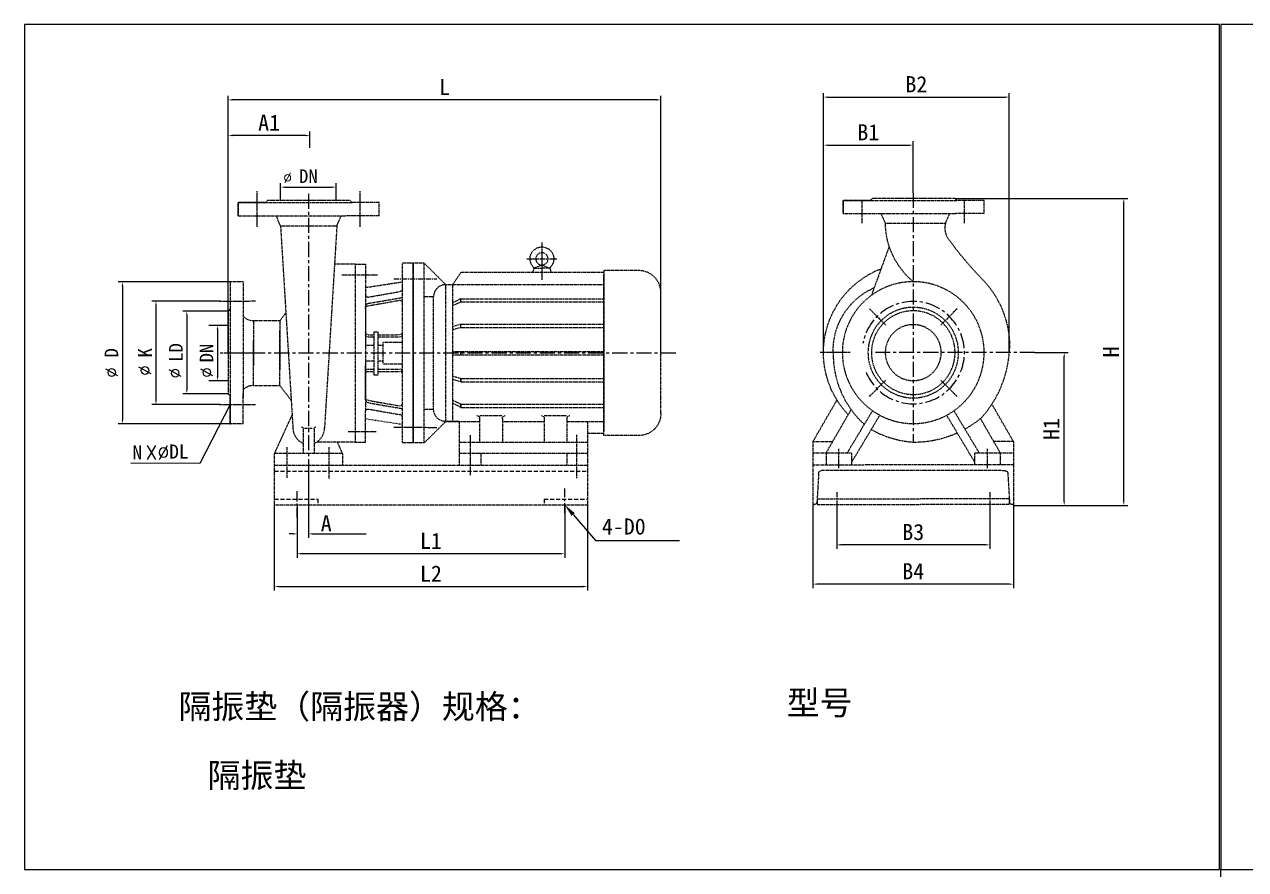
# Model space of a CAD drawing. Extents: x 1620 to 2878, y -792 to 791.
# Drawn here: x 1621.3 to 1924.8, y -372 to -162 of the extents above; entities that cross this region are included whole.
import ezdxf
from ezdxf.enums import TextEntityAlignment as Align

# ---------------------------------------------------------------- set-up
doc = ezdxf.new("R2010")
doc.units = 0
doc.header["$MEASUREMENT"] = 0
doc.linetypes.add('CENTER', pattern=[2, 1.25, -0.25, 0.25, -0.25])
doc.linetypes.add('DASHED', pattern=[0.75, 0.5, -0.25])
doc.layers.get('0').update_dxf_attribs({"linetype": 'CONTINUOUS'})
doc.layers.get('DEFPOINTS').update_dxf_attribs({"linetype": 'CONTINUOUS'})
for name, color, linetype in [('1', 7, 'CONTINUOUS'), ('DASHED', 2, 'DASHED'), ('TEXT', 3, 'CONTINUOUS'), ('YHCENTER', 4, 'CENTER'), ('YHDIM', 1, 'CONTINUOUS'), ('YHSOLID', 7, 'CONTINUOUS')]:
    doc.layers.add(name, color=color, linetype=linetype)
doc.styles.add('HZTXT', font='txt.shx', dxfattribs={"bigfont": 'hztxt.shx'})
doc.styles.get("Standard").update_dxf_attribs({"font": 'SimSun.ttf', "width": 0.6})

msp = doc.modelspace()

# ---------------------------------------------------------------- linework, layer by layer
for p, q in [((1918.31876, -161.97458), (1621.31876, -161.97458)), ((1621.31876, -161.97458), (1621.31876, -371.97458)), ((1918.31876, -371.97458), (1918.31876, -161.97458)), ((2215.64763, -161.97458), (1918.64763, -161.97458)), ((1918.64763, -161.97458), (1918.64763, -371.97458)), ((1672.42193, -256.44952), (1664.90904, -271.0509)), ((1664.90904, -271.0509), (1647.75076, -271.02695)), ((1757.67782, -283.743), (1763.24736, -290.20463)), ((1763.24736, -290.20463), (1784.11983, -290.16892)), ((1621.31876, -371.97458), (1918.31876, -371.97458)), ((1917.91313, -581.88962), (1918.64836, -371.76598)), ((1918.64763, -371.97458), (2215.64763, -371.97458))]:
    msp.add_line(p, q)
at = {"color": 0, "linetype": 'ByBlock'}
for p, q in [((1819.89468, -243.528), (1819.89468, -179.03041)), ((1866.08931, -243.528), (1866.08931, -179.03041)), ((1671.95434, -243.6356), (1671.95434, -179.7348)), ((1778.4782, -180.7348), (1672.95434, -180.7348)), ((1779.4782, -243.6356), (1779.4782, -179.7348)), ((1820.89468, -180.03041), (1865.08931, -180.03041)), ((1671.95434, -243.48101), (1671.95434, -188.59649)), ((1691.28421, -189.59649), (1672.95434, -189.59649)), ((1692.28421, -192.64269), (1692.28421, -188.59649)), ((1819.89468, -201.13898), (1819.89468, -190.96813)), ((1842.21107, -203.82569), (1842.21107, -190.96813)), ((1820.89468, -191.96813), (1841.21107, -191.96813)), ((1684.99682, -205.76436), (1684.99682, -201.3952)), ((1685.99682, -202.3952), (1697.77015, -202.3952)), ((1698.77015, -205.76436), (1698.77015, -201.3952)), ((1852.5918, -205.23168), (1895.53506, -205.23168)), ((1894.53506, -280.50654), (1894.53506, -206.23168)), ((1671.95434, -225.94665), (1644.65605, -225.94665)), ((1645.65605, -226.94665), (1645.65605, -260.20318)), ((1669.87681, -230.70209), (1653.00563, -230.70209)), ((1654.00563, -231.70209), (1654.00563, -255.44774)), ((1671.84674, -233.19418), (1660.66953, -233.19418)), ((1661.66953, -234.19418), (1661.66953, -252.76783)), ((1671.84674, -236.74893), (1668.28066, -236.74893)), ((1669.28066, -237.74893), (1669.28066, -249.52227)), ((1872.45752, -243.528), (1880.72741, -243.528)), ((1879.72741, -280.50654), (1879.72741, -244.528)), ((1671.84674, -250.52227), (1668.28066, -250.52227)), ((1671.84674, -253.76783), (1660.66953, -253.76783)), ((1669.76921, -256.44774), (1653.00563, -256.44774)), ((1671.95434, -261.20318), (1644.65605, -261.20318)), ((1691.88349, -272.99642), (1691.88349, -289.57057)), ((1683.42663, -281.40959), (1683.42663, -302.62064)), ((1689.08058, -281.40959), (1689.08058, -289.57057)), ((1689.08058, -281.40959), (1689.08058, -294.49109)), ((1755.60809, -281.40959), (1755.60809, -294.49109)), ((1761.26204, -281.40959), (1761.26204, -302.62064)), ((1817.28852, -281.28642), (1817.28852, -302.04513)), ((1823.19281, -281.28728), (1823.19281, -292.29513)), ((1861.22932, -281.29096), (1861.22932, -292.29513)), ((1867.13362, -281.29096), (1867.13362, -302.04513)), ((1867.13362, -281.50654), (1880.72741, -281.50654)), ((1867.13362, -281.50654), (1895.53506, -281.50654)), ((1688.08058, -288.57057), (1687.08058, -288.57057)), ((1692.88349, -288.57057), (1706.25008, -288.57057)), ((1860.22932, -291.29513), (1824.19281, -291.29513)), ((1754.60809, -293.49109), (1690.08058, -293.49109)), ((1684.42663, -301.62064), (1760.26204, -301.62064)), ((1866.13362, -301.04513), (1818.28852, -301.04513))]:
    msp.add_line(p, q, dxfattribs=at)
at = {"color": 1, "linetype": 'ByBlock', "ltscale": 0.2}
for p, q in [((1672.31432, -225.94665), (1650.28154, -225.94665)), ((1669.76921, -230.70209), (1655.97554, -230.70209)), ((1671.84674, -233.19418), (1661.66953, -233.19418)), ((1671.84674, -236.74893), (1667.14453, -236.74893)), ((1671.84674, -250.52227), (1667.14453, -250.52227)), ((1671.84674, -253.76783), (1661.66953, -253.76783)), ((1669.76921, -256.44774), (1655.97554, -256.44774)), ((1672.31432, -261.20318), (1650.28154, -261.20318))]:
    msp.add_line(p, q, dxfattribs=at)
at = {"color": 0, "linetype": 'ByBlock'}
for points in [[(1672.95434, -180.56813), (1672.95434, -180.90147), (1671.95434, -180.7348)], [(1778.4782, -180.56813), (1778.4782, -180.90147), (1779.4782, -180.7348)], [(1820.89468, -179.86374), (1820.89468, -180.19708), (1819.89468, -180.03041)], [(1865.08931, -179.86374), (1865.08931, -180.19708), (1866.08931, -180.03041)], [(1672.95434, -189.42982), (1672.95434, -189.76315), (1671.95434, -189.59649)], [(1691.28421, -189.42982), (1691.28421, -189.76315), (1692.28421, -189.59649)], [(1820.89468, -191.80147), (1820.89468, -192.1348), (1819.89468, -191.96813)], [(1841.21107, -191.80147), (1841.21107, -192.1348), (1842.21107, -191.96813)], [(1685.99682, -202.22853), (1685.99682, -202.56186), (1684.99682, -202.3952)], [(1697.77015, -202.22853), (1697.77015, -202.56186), (1698.77015, -202.3952)], [(1894.3684, -206.23168), (1894.70173, -206.23168), (1894.53506, -205.23168)], [(1645.48938, -226.94665), (1645.82271, -226.94665), (1645.65605, -225.94665)], [(1653.83896, -231.70209), (1654.17229, -231.70209), (1654.00563, -230.70209)], [(1661.50287, -234.19418), (1661.8362, -234.19418), (1661.66953, -233.19418)], [(1669.114, -237.74893), (1669.44733, -237.74893), (1669.28066, -236.74893)], [(1879.56074, -244.528), (1879.89407, -244.528), (1879.72741, -243.528)], [(1669.114, -249.52227), (1669.44733, -249.52227), (1669.28066, -250.52227)], [(1661.50287, -252.76783), (1661.8362, -252.76783), (1661.66953, -253.76783)], [(1653.83896, -255.44774), (1654.17229, -255.44774), (1654.00563, -256.44774)], [(1645.48938, -260.20318), (1645.82271, -260.20318), (1645.65605, -261.20318)], [(1879.56074, -280.50654), (1879.89407, -280.50654), (1879.72741, -281.50654)], [(1894.3684, -280.50654), (1894.70173, -280.50654), (1894.53506, -281.50654)], [(1688.08058, -288.4039), (1688.08058, -288.73723), (1689.08058, -288.57057)], [(1692.88349, -288.4039), (1692.88349, -288.73723), (1691.88349, -288.57057)], [(1824.19281, -291.12846), (1824.19281, -291.4618), (1823.19281, -291.29513)], [(1860.22932, -291.12846), (1860.22932, -291.4618), (1861.22932, -291.29513)], [(1690.08058, -293.32442), (1690.08058, -293.65775), (1689.08058, -293.49109)], [(1754.60809, -293.32442), (1754.60809, -293.65775), (1755.60809, -293.49109)], [(1684.42663, -301.45397), (1684.42663, -301.78731), (1683.42663, -301.62064)], [(1760.26204, -301.45397), (1760.26204, -301.78731), (1761.26204, -301.62064)], [(1818.28852, -300.87846), (1818.28852, -301.2118), (1817.28852, -301.04513)], [(1866.13362, -300.87846), (1866.13362, -301.2118), (1867.13362, -301.04513)]]:
    msp.add_solid(points, dxfattribs=at)
msp.add_solid([(1757.27385, -284.0912), (1755.5886, -281.31913), (1758.0818, -283.39479)])
at = {"layer": '1'}
msp.add_line((1717.90916, -223.8851), (1717.90916, -221.31871), dxfattribs=at)
at = {"layer": 'DASHED', "ltscale": 0.2}
for p, q in [((1674.44304, -206.23195), (1681.22299, -206.23195)), ((1674.44304, -209.50502), (1674.44304, -206.23195)), ((1681.22299, -206.23195), (1674.44304, -206.23195)), ((1674.44304, -206.23195), (1674.44304, -209.45889)), ((1681.69058, -205.76436), (1681.22299, -206.23195)), ((1681.22299, -206.23195), (1702.7318, -206.23195)), ((1702.26422, -205.76436), (1681.69058, -205.76436)), ((1696.65322, -205.76436), (1687.30157, -205.76436)), ((1702.26422, -205.76436), (1702.7318, -206.23195)), ((1709.51175, -206.23195), (1702.7318, -206.23195)), ((1709.51175, -209.50502), (1709.51175, -206.23195)), ((1831.55057, -205.69927), (1824.77062, -205.69927)), ((1824.77062, -205.69927), (1831.55057, -205.69927)), ((1824.77062, -205.69927), (1824.77062, -208.92621)), ((1824.77062, -208.97235), (1824.77062, -205.69927)), ((1832.01816, -205.23168), (1831.55057, -205.69927)), ((1831.55057, -205.69927), (1853.05938, -205.69927)), ((1852.5918, -205.23168), (1832.01816, -205.23168)), ((1846.98081, -205.23168), (1837.62915, -205.23168)), ((1852.5918, -205.23168), (1853.05938, -205.69927)), ((1859.83933, -205.69927), (1853.05938, -205.69927)), ((1859.83933, -208.97235), (1859.83933, -205.69927)), ((1824.77062, -208.97235), (1852.85911, -208.97235)), ((1835.29994, -211.39575), (1834.21825, -208.99791)), ((1850.20824, -211.39575), (1851.28992, -208.99791)), ((1859.83933, -208.97235), (1852.74709, -208.97235)), ((1674.44304, -209.50502), (1701.27633, -209.50502)), ((1684.97236, -212.05413), (1683.89067, -209.53059)), ((1684.96719, -212.04831), (1688.05125, -262.34413)), ((1684.97236, -212.05413), (1698.96536, -212.05413)), ((1698.96536, -212.05413), (1695.88648, -262.34373)), ((1698.96536, -212.05413), (1700.04705, -209.53059)), ((1709.51175, -209.50502), (1701.1643, -209.50502)), ((1835.29994, -211.39575), (1850.20824, -211.39575)), ((1836.23551, -217.12141), (1831.80616, -229.29797)), ((1703.54288, -221.52289), (1698.38565, -221.52289)), ((1703.54288, -221.52289), (1703.54288, -265.74747)), ((1703.54288, -221.52289), (1706.09333, -221.52289)), ((1706.09333, -221.52289), (1706.09333, -258.17434)), ((1715.23119, -221.31871), (1715.23119, -265.95161)), ((1717.90916, -221.31871), (1715.23119, -221.31871)), ((1717.90916, -265.95161), (1717.90916, -221.31871)), ((1717.90916, -265.95161), (1717.90916, -221.31871)), ((1720.68891, -221.31871), (1717.90916, -221.31871)), ((1720.68891, -265.95161), (1720.68891, -221.31871)), ((1726.02837, -226.63539), (1720.68891, -221.31871)), ((1717.90916, -223.8851), (1717.90916, -265.95161)), ((1729.78329, -223.62254), (1727.7392, -226.63539)), ((1765.35523, -223.62254), (1729.78329, -223.62254)), ((1747.96867, -222.55563), (1747.59695, -223.62254)), ((1749.92914, -221.74575), (1747.96865, -222.55563)), ((1747.96865, -222.55563), (1749.95631, -222.55563)), ((1751.88962, -222.55563), (1749.90196, -222.55563)), ((1749.92914, -221.74575), (1751.88962, -222.55563)), ((1751.8896, -222.55563), (1752.26132, -223.62254)), ((1765.35523, -223.14644), (1765.35523, -263.15601)), ((1774.03723, -223.14644), (1765.35523, -223.14644)), ((1765.35523, -264.12477), (1765.35523, -224.1152)), ((1675.69501, -225.94665), (1672.42193, -225.94665)), ((1672.42193, -225.94665), (1672.42193, -232.7266)), ((1675.69501, -225.94665), (1675.69501, -233.51032)), ((1706.09333, -227.33923), (1715.23745, -225.9422)), ((1717.90916, -237.89905), (1717.90916, -226.56308)), ((1726.02837, -226.63539), (1765.35523, -226.63539)), ((1726.03385, -260.63493), (1726.03385, -226.63539)), ((1727.7392, -226.63539), (1727.7392, -260.63581)), ((1706.73095, -229.73456), (1714.60158, -228.34788)), ((1706.7317, -231.89304), (1714.6049, -230.50611)), ((1707.15248, -231.22232), (1715.23119, -229.8375)), ((1723.01302, -229.65162), (1720.68891, -229.65162)), ((1723.01302, -257.61958), (1723.01302, -229.65074)), ((1729.78329, -230.14589), (1727.7392, -231.12825)), ((1729.78329, -230.14589), (1765.35523, -230.14589)), ((1729.78329, -230.9394), (1729.78329, -230.14589)), ((1779.4782, -258.68381), (1779.4782, -228.5874)), ((1671.95434, -233.19418), (1672.42193, -232.7266)), ((1671.95434, -233.19418), (1671.95434, -253.76783)), ((1672.42193, -232.7266), (1672.42193, -254.42323)), ((1675.69501, -233.51032), (1675.69501, -233.53333)), ((1675.69501, -233.53333), (1675.69501, -254.95159)), ((1686.25501, -233.66749), (1684.83196, -235.54815)), ((1706.09383, -232.19155), (1706.09171, -240.76592)), ((1729.78329, -230.9394), (1727.7392, -231.92176)), ((1729.78329, -230.9394), (1765.35523, -230.9394)), ((1678.26053, -235.54815), (1678.26053, -246.78131)), ((1678.26053, -235.54815), (1684.83196, -235.54815)), ((1684.83196, -235.54815), (1684.83196, -247.93133)), ((1729.78329, -236.49399), (1727.7392, -237.06005)), ((1729.78329, -236.49399), (1765.35523, -236.49399)), ((1729.78329, -237.2875), (1729.78329, -236.49399)), ((1671.95434, -238.80518), (1671.95434, -248.15683)), ((1684.83196, -251.72306), (1684.83196, -237.96254)), ((1706.72993, -239.63835), (1708.1598, -239.63661)), ((1706.73007, -239.07098), (1708.1598, -239.06923)), ((1708.1598, -238.40551), (1708.1598, -245.54802)), ((1709.22248, -238.40551), (1708.1598, -238.40551)), ((1709.22248, -245.54802), (1709.22248, -238.40551)), ((1709.22248, -239.06794), (1714.61429, -239.06137)), ((1709.22248, -239.63532), (1714.61497, -239.62874)), ((1717.90916, -243.63516), (1717.90916, -237.89905)), ((1729.78329, -237.2875), (1727.7392, -237.85357)), ((1729.78329, -237.2875), (1765.35523, -237.2875)), ((1678.26053, -251.72306), (1678.26053, -240.48989)), ((1706.09171, -240.76592), (1706.08888, -241.72234)), ((1708.1598, -241.72234), (1706.09333, -241.72234)), ((1710.49158, -241.72234), (1709.22248, -241.72234)), ((1710.49158, -246.2919), (1710.49158, -240.97846)), ((1715.23119, -240.97846), (1710.49158, -240.97846)), ((1706.07753, -245.54802), (1706.0747, -246.50444)), ((1706.09333, -245.54802), (1708.1598, -245.54802)), ((1708.1598, -245.54802), (1708.1598, -249.03239)), ((1709.22248, -245.54802), (1710.49158, -245.54802)), ((1709.22248, -249.03239), (1709.22248, -245.54802)), ((1717.90916, -243.63516), (1717.90916, -265.95161)), ((1727.7392, -243.23885), (1765.35523, -243.23885)), ((1727.7392, -244.03236), (1765.35523, -244.03236)), ((1729.78329, -244.03236), (1729.78329, -243.23885)), ((1706.09383, -255.07882), (1706.09171, -246.50444)), ((1706.72993, -247.63285), (1708.1598, -247.63111)), ((1706.73007, -248.20023), (1708.1598, -248.19848)), ((1709.22248, -247.62981), (1714.62521, -247.62322)), ((1709.22248, -248.19719), (1714.62589, -248.1906)), ((1710.49158, -246.2919), (1715.23119, -246.29186)), ((1678.26053, -251.72306), (1684.83196, -251.72306)), ((1687.54873, -255.31345), (1684.83196, -251.72306)), ((1708.1598, -249.03239), (1709.22248, -249.03239)), ((1729.78329, -249.98282), (1727.7392, -249.41675)), ((1729.78329, -250.77633), (1727.7392, -250.21027)), ((1729.78329, -249.98282), (1729.78329, -250.77633)), ((1729.78329, -249.9837), (1765.35523, -249.9837)), ((1729.78329, -250.77721), (1729.78329, -249.9837)), ((1729.78329, -250.77721), (1765.35523, -250.77721)), ((1671.95434, -253.76783), (1672.42193, -254.23541)), ((1672.42193, -254.23541), (1672.42193, -261.01536)), ((1672.42193, -261.20318), (1672.42193, -254.42323)), ((1675.69501, -253.63951), (1675.69501, -253.61651)), ((1675.69501, -261.20318), (1675.69501, -253.63951)), ((1706.7317, -255.37816), (1714.6049, -256.7651)), ((1706.73206, -257.53639), (1714.60158, -258.92332)), ((1707.15248, -256.04888), (1715.23119, -257.43532)), ((1723.01302, -257.61958), (1720.68891, -257.61958)), ((1729.78329, -256.33092), (1727.7392, -255.34856)), ((1729.78329, -257.12443), (1727.7392, -256.14207)), ((1729.78329, -256.33092), (1729.78329, -257.12443)), ((1729.78329, -256.3318), (1765.35523, -256.3318)), ((1729.78329, -257.12531), (1729.78329, -256.3318)), ((1729.78329, -257.12531), (1765.35523, -257.12531)), ((1817.28852, -265.63274), (1823.25317, -255.30166)), ((1820.57877, -268.42312), (1826.77057, -257.69862)), ((1867.13362, -265.63274), (1861.75866, -256.32305)), ((1687.93439, -258.81095), (1683.42663, -268.53072)), ((1706.09333, -261.9218), (1706.09333, -258.17434)), ((1726.02837, -260.63493), (1720.68891, -265.95161)), ((1726.03385, -260.63493), (1734.45675, -260.63493)), ((1729.35942, -260.63493), (1729.35942, -268.52115)), ((1734.45675, -259.86194), (1734.45675, -265.74034)), ((1734.50128, -259.18182), (1740.08025, -259.18182)), ((1740.11736, -259.86194), (1740.11736, -265.74034)), ((1740.11736, -260.63493), (1750.50053, -260.63493)), ((1750.48237, -259.18182), (1756.12621, -259.18182)), ((1750.50053, -259.86194), (1750.50053, -265.74034)), ((1756.16114, -259.86194), (1756.16114, -265.74034)), ((1756.16114, -260.63493), (1765.35523, -260.63493)), ((1761.26204, -260.63493), (1761.26204, -268.52115)), ((1825.82304, -268.42312), (1832.09302, -257.9634)), ((1826.93647, -270.71029), (1833.90883, -259.07884)), ((1857.48567, -270.71029), (1850.5133, -259.07884)), ((1858.59909, -268.42312), (1852.32911, -257.9634)), ((1863.84336, -268.42312), (1858.92498, -259.90423)), ((1675.69501, -261.20318), (1672.42193, -261.20318)), ((1690.61195, -262.42619), (1690.61195, -268.53072)), ((1690.92766, -262.31081), (1692.86081, -262.31081)), ((1693.31139, -262.42619), (1693.31139, -268.53072)), ((1706.09333, -265.74747), (1706.09333, -261.9218)), ((1765.35523, -263.64866), (1761.26204, -263.64866)), ((1703.54288, -265.74747), (1693.90905, -265.74747)), ((1699.04955, -265.74747), (1700.34034, -268.53072)), ((1703.54288, -265.74747), (1706.09333, -265.74747)), ((1717.90916, -265.95161), (1715.23119, -265.95161)), ((1720.68891, -265.95161), (1717.90916, -265.95161)), ((1729.35942, -265.74034), (1761.26204, -265.74034)), ((1774.03723, -264.12477), (1765.35523, -264.12477)), ((1817.28852, -265.63274), (1822.1898, -265.63274)), ((1817.28852, -265.63274), (1817.28852, -271.44141)), ((1867.13362, -265.63274), (1862.23233, -265.63274)), ((1867.13362, -265.63274), (1867.13362, -271.44423)), ((1683.42663, -268.53072), (1700.34034, -268.53072)), ((1683.42663, -268.53072), (1683.42663, -271.51226)), ((1700.34034, -268.53072), (1700.34034, -271.51226)), ((1729.35942, -268.52115), (1761.26204, -268.52115)), ((1729.35942, -268.52115), (1729.35942, -271.51226)), ((1734.77666, -268.52115), (1734.77666, -271.51226)), ((1756.11608, -268.52115), (1756.11608, -271.51226)), ((1761.26204, -268.52115), (1761.26204, -281.40959)), ((1817.28852, -268.41354), (1820.5843, -268.41354)), ((1820.57877, -268.42312), (1820.57877, -271.44141)), ((1820.57877, -268.42312), (1826.93647, -268.42312)), ((1826.93647, -271.44141), (1826.93647, -268.42312)), ((1857.48567, -268.42312), (1863.84336, -268.42312)), ((1857.48567, -271.44141), (1857.48567, -268.42312)), ((1863.84336, -268.42312), (1867.13362, -268.42312)), ((1863.84336, -268.42312), (1863.84336, -271.44141)), ((1683.42663, -271.51226), (1761.26204, -271.51226)), ((1683.42663, -271.51226), (1683.42663, -281.40959)), ((1817.28852, -271.44141), (1830.11902, -271.44145)), ((1817.28852, -271.44141), (1817.28852, -281.28642)), ((1844.03093, -272.85372), (1819.40537, -272.84762)), ((1867.13362, -271.44423), (1830.11902, -271.44145)), ((1865.01687, -272.85528), (1844.03093, -272.85372)), ((1867.13362, -271.44423), (1867.13362, -281.29096)), ((1818.69972, -273.55322), (1818.28825, -280.6222)), ((1865.72349, -273.56098), (1866.13397, -280.63001)), ((1761.26204, -281.40959), (1683.42663, -281.40959)), ((1817.28852, -281.28642), (1817.58295, -281.2868)), ((1818.33388, -279.83827), (1844.03088, -279.84281)), ((1818.33388, -279.83827), (1818.33388, -281.28642)), ((1818.33388, -281.28642), (1844.03088, -281.29096)), ((1866.08825, -279.84281), (1844.03088, -279.84281)), ((1866.08825, -281.29096), (1844.03088, -281.29096)), ((1866.08825, -279.84281), (1866.08825, -281.29096)), ((1867.13362, -281.29096), (1866.83918, -281.29133))]:
    msp.add_line(p, q, dxfattribs=at)
at = {"layer": 'DASHED'}
msp.add_line((1706.09333, -259.93198), (1715.23745, -261.329), dxfattribs=at)
at = {"layer": 'DASHED', "ltscale": 0.2, "extrusion": (0, 0, -1)}
for centre, major_axis, start_param, end_param in [((1854.33027, -211.22548), (13.45701, 13.45701), 3.046475478, 3.918044085), ((1921.24653, -164.95336), (61.1099, 61.1099), 3.150016426, 3.313801259), ((1749.92914, -220.21872), (-2.08961, 2.08961), 4.729634964, 9.407531977), ((1842.21107, -243.528), (-15.78007, 15.78007), 4.736156463, 6.701778787), ((1839.35958, -243.01243), (12.05486, 12.05486), 3.896744593, 5.083281714), ((1842.10804, -242.01914), (17.00241, 17.00241), 0.030682198, 0.807427291), ((1714.60082, -227.70993), (-0.4511, 0.4511), 2.355007687, 3.925804014), ((1714.6049, -231.14406), (-0.4511, 0.4511), 0.784211361, 2.355007687), ((1706.7317, -232.53099), (-0.4511, 0.4511), 5.498024886, 7.068583471), ((1707.15248, -232.28501), (0.75143, 0.75143), 4.01425728, 5.497787144), ((1706.73009, -239.0004), (-0.4511, 0.4511), 3.927228559, 5.498024886), ((1706.73022, -238.43303), (-0.4511, 0.4511), 3.927228559, 5.498024886), ((1714.61354, -238.42341), (0.4511, 0.4511), 1.038340419, 2.355007687), ((1714.61421, -238.99079), (-0.4511, 0.4511), 2.613320639, 3.925804014), ((1706.73022, -248.83818), (0.4511, 0.4511), 3.926753075, 5.497549402), ((1706.7317, -254.74021), (0.4511, 0.4511), 2.35619449, 3.926753075), ((1706.73129, -258.17434), (0.4511, 0.4511), 3.926990817, 5.499007361), ((1707.15248, -254.9862), (0.75143, 0.75143), 2.35619449, 3.839724354), ((1714.58421, -256.07703), (-0.48674, 0.48674), 2.70467128, 3.898031943), ((1726.02837, -257.61958), (-2.13217, 2.13217), 3.926990817, 5.497787144), ((1733.77663, -259.86194), (-0.48092, 0.48092), 0.785398163, 2.35619449), ((1740.79748, -259.86194), (-0.48092, 0.48092), 5.497787144, 7.068583471), ((1749.82041, -259.86194), (-0.48092, 0.48092), 0.785398163, 2.35619449), ((1756.84126, -259.86194), (-0.48092, 0.48092), 5.497787144, 7.068583471), ((1774.03723, -258.68381), (-3.84734, 3.84734), 2.35619449, 3.926990817), ((1842.35878, -239.74421), (18.45016, 18.45016), 1.655355695, 1.847452431), ((1690.17809, -262.42619), (-0.30679, 0.30679), 0.785398163, 2.35619449), ((1693.74525, -262.42619), (-0.30679, 0.30679), 5.497787144, 7.068583471), ((1843.87786, -241.65599), (-17.1386, 17.1386), 3.995813793, 4.450191301), ((1842.35878, -239.74421), (18.45016, 18.45016), 1.929356928, 2.361855819), ((1819.40532, -273.55322), (-0.49893, 0.49893), 5.497787144, 7.068653141), ((1865.01789, -273.56088), (-0.49893, 0.49893), 0.785467834, 2.356333832), ((1817.58385, -280.5812), (-0.49893, 0.49893), 2.414335767, 3.928261112), ((1866.83829, -280.58573), (-0.49893, 0.49893), 3.925720522, 5.439645867)]:
    msp.add_ellipse(centre, major_axis=major_axis, ratio=1, start_param=start_param, end_param=end_param, dxfattribs=at)
at = {"layer": 'DASHED', "ltscale": 0.2}
for centre, major_axis, start_param, end_param in [((1854.95535, -212.54147), (3.4531, 3.4531), 2.119371017, 2.811216269), ((1747.31072, -222.74835), (-0.48479, 0.48479), 4.211929562, 4.695142997), ((1752.54755, -222.74835), (-0.48479, 0.48479), 0.017245984, 0.500459418), ((1774.03723, -228.5874), (-3.84734, 3.84734), 3.926990817, 5.497787144), ((1726.02837, -229.65074), (-2.13217, 2.13217), 5.497787144, 7.068583471), ((1706.73095, -229.09694), (-0.45086, 0.45086), 0.785398163, 2.35619449), ((1678.10208, -232.25739), (2.32962, 2.32962), 3.107766933, 3.975106238), ((1838.80133, -241.42245), (19.35287, 19.35287), 4.767166435, 5.456621863), ((1845.85279, -243.91999), (-16.64305, 16.64305), 0.768743093, 1.6202834), ((1706.73009, -248.2708), (-0.4511, 0.4511), 5.498024886, 7.068821213), ((1714.62521, -248.26118), (-0.4511, 0.4511), 4.244939139, 5.498973947), ((1714.62589, -248.82855), (-0.4511, 0.4511), 4.248298343, 5.498973947), ((1678.10208, -255.01382), (2.32962, 2.32962), 0.737282743, 1.604622048), ((1692.20519, -262.20673), (2.93889, 2.93889), 2.35619449, 3.533580074), ((1691.73253, -262.20673), (2.93889, 2.93889), 4.443200364, 5.497787144), ((1691.73253, -262.20673), (-2.93889, 2.93889), 2.745862569, 2.872404037)]:
    msp.add_ellipse(centre, major_axis=major_axis, ratio=1, start_param=start_param, end_param=end_param, dxfattribs=at)
at = {"layer": 'DASHED', "ltscale": 0.2, "extrusion": (0, 0, -1)}
for centre, major_axis in [((1749.92914, -220.21872), (1.07977, 1.07977)), ((1842.21107, -243.528), (-12.46507, 12.46507)), ((1842.21107, -243.528), (7.95514, 7.95514)), ((1842.21107, -243.528), (-7.34773, 7.34773)), ((1842.21107, -243.528), (-4.9198, 4.9198))]:
    msp.add_ellipse(centre, major_axis=major_axis, ratio=1, dxfattribs=at)
at = {"layer": 'DASHED'}
msp.add_ellipse((1714.60082, -259.56127), major_axis=(-0.4511, 0.4511), ratio=1, start_param=3.925804014, end_param=5.496600341, dxfattribs=at)
at = {"layer": 'DASHED', "ltscale": 0.2}
for p in [(1672.42193, -225.94665), (1669.87681, -230.70209), (1671.95434, -233.19418), (1671.95434, -236.74893), (1671.95434, -253.76783), (1669.87681, -256.44774), (1672.42193, -261.20318)]:
    msp.add_point(p, dxfattribs=at)
at = {"layer": 'DEFPOINTS', "color": 0, "linetype": 'ByBlock'}
for p in [(1671.95434, -180.7348), (1866.08931, -180.03041), (1671.95434, -189.59649), (1692.28421, -192.64269), (1842.21107, -191.96813), (1698.77015, -202.3952), (1819.89468, -201.13898), (1684.99682, -205.76436), (1698.77015, -205.76436), (1842.21107, -203.82569), (1852.5918, -205.23168), (1894.53506, -205.23168), (1671.95434, -225.94665), (1669.87681, -230.70209), (1671.84674, -233.19418), (1671.84674, -236.74893), (1671.95434, -243.48101), (1671.95434, -243.6356), (1779.4782, -243.6356), (1819.89468, -243.528), (1866.08931, -243.528), (1872.45752, -243.528), (1879.72741, -243.528), (1669.28066, -250.52227), (1671.84674, -250.52227), (1661.66953, -253.76783), (1671.84674, -253.76783), (1654.00563, -256.44774), (1669.76921, -256.44774), (1645.65605, -261.20318), (1671.95434, -261.20318), (1691.88349, -272.99642), (1683.42663, -281.40959), (1689.08058, -281.40959), (1689.08058, -281.40959), (1755.60809, -281.40959), (1761.26204, -281.40959), (1817.28852, -281.28642), (1823.19281, -281.28728), (1861.22932, -281.29096), (1867.13362, -281.29096), (1867.13362, -281.50654), (1867.13362, -281.50654), (1691.88349, -288.57057), (1823.19281, -291.29513), (1689.08058, -293.49109), (1761.26204, -301.62064), (1817.28852, -301.04513)]:
    msp.add_point(p, dxfattribs=at)
at = {"layer": 'DEFPOINTS', "color": 0, "linetype": 'ByBlock', "ltscale": 0.2}
for p in [(1669.72703, -250.52227), (1671.95434, -250.52227)]:
    msp.add_point(p, dxfattribs=at)
at = {"layer": 'YHCENTER', "ltscale": 0.4}
for p, q in [((1679.19848, -212.28297), (1679.19229, -203.40082)), ((1704.75631, -212.28297), (1704.76251, -203.40082)), ((1829.50554, -211.38063), (1829.50157, -205.69927)), ((1854.9166, -211.38063), (1854.91827, -205.69927)), ((1749.92914, -216.18035), (1749.92914, -225.42093)), ((1746.17888, -220.21872), (1753.62547, -220.21872)), ((1700.17365, -224.17961), (1709.03338, -224.17961)), ((1669.87681, -230.70209), (1678.75897, -230.6959)), ((1831.33238, -232.64931), (1835.35487, -236.67181)), ((1853.08976, -232.64931), (1849.06726, -236.67181)), ((1826.54618, -243.528), (1819.0826, -243.528)), ((1831.33238, -254.40669), (1835.35487, -250.38419)), ((1853.08976, -254.40669), (1849.06726, -250.38419)), ((1669.87681, -256.44774), (1678.75897, -256.45394)), ((1701.81714, -263.09075), (1708.70475, -263.09075)), ((1713.09141, -262.04877), (1723.81487, -262.10068)), ((1758.56085, -263.95148), (1758.56085, -274.68906)), ((1732.12866, -264.07263), (1732.12866, -273.96216))]:
    msp.add_line(p, q, dxfattribs=at)
at = {"layer": 'YHCENTER', "ltscale": 3}
for p, q in [((1691.88349, -204.02827), (1691.88349, -273.74737)), ((1842.21107, -203.82569), (1842.21107, -265.83625)), ((1783.1745, -243.6356), (1669.28066, -243.6356)), ((1872.45752, -243.528), (1832.87145, -243.528))]:
    msp.add_line(p, q, dxfattribs=at)
at = {"layer": 'YHCENTER'}
for p, q in [((1713.09141, -225.22155), (1723.81487, -225.16965)), ((1677.70929, -243.6356), (1670.99289, -243.6356)), ((1823.19281, -278.22971), (1823.19281, -283.77025)), ((1861.22932, -278.23425), (1861.22932, -283.77479))]:
    msp.add_line(p, q, dxfattribs=at)
at = {"layer": 'YHCENTER', "ltscale": 0.2}
for p, q in [((1686.54409, -266.99846), (1686.54409, -274.60722)), ((1696.98446, -266.99846), (1696.98446, -274.80029)), ((1823.75762, -272.24688), (1823.75762, -267.37134)), ((1860.66451, -272.24688), (1860.66451, -267.37134))]:
    msp.add_line(p, q, dxfattribs=at)
at = {"layer": 'YHCENTER', "ltscale": 2}
for p, q in [((1689.08058, -284.48511), (1689.08058, -277.83561)), ((1755.60809, -283.44833), (1755.60809, -277.29881))]:
    msp.add_line(p, q, dxfattribs=at)
at = {"layer": 'YHCENTER', "ltscale": 3}
msp.add_ellipse((1842.21107, -243.528), major_axis=(8.98535, 8.98535), ratio=1, start_param=2.750096973, end_param=8.46193209, dxfattribs=at)
at = {"layer": 'YHDIM', "linetype": 'DASHED', "ltscale": 2}
for p, q in [((1683.42663, -272.97208), (1761.26204, -272.97208)), ((1683.42663, -279.94976), (1694.21406, -279.94976)), ((1694.21406, -279.94976), (1694.21406, -281.40959)), ((1750.47461, -279.94976), (1761.26204, -279.94976)), ((1750.47461, -279.94976), (1750.47461, -281.40959))]:
    msp.add_line(p, q, dxfattribs=at)
at = {"layer": 'YHSOLID'}
for p, q in [((1717.90916, -221.31871), (1717.90916, -223.8851)), ((1729.35942, -260.63493), (1726.02837, -260.63493))]:
    msp.add_line(p, q, dxfattribs=at)

# ---------------------------------------------------------------- texts
for tag, height, p in [('L', 4, (1725.71627, -180.7348)), ('B2', 4, (1842.992, -180.03041)), ('A1', 4, (1682.11928, -189.59649)), ('B1', 4, (1831.05288, -191.96813)), ('DN', 3.4, (1691.88349, -202.3952)), ('L1', 4, (1722.34434, -293.49109)), ('B3', 4, (1842.21107, -291.29513)), ('L2', 4, (1722.34434, -301.62064)), ('B4', 4, (1842.21107, -301.04513))]:
    msp.add_attdef(tag, text='', height=height).set_placement(p, align=Align.BOTTOM_CENTER)
for tag, height, p in [('D', 3.4, (1645.65605, -243.57492)), ('K', 3.4, (1654.00563, -243.57492)), ('LD', 3.4, (1661.66953, -243.48101)), ('DN', 3.4, (1669.28066, -243.6356)), ('H', 4, (1894.53506, -243.36911)), ('H1', 4, (1879.72741, -262.51727))]:
    msp.add_attdef(tag, text='', height=height, rotation=90).set_placement(p, align=Align.BOTTOM_CENTER)
msp.add_attdef('N', text='', height=3.5).set_placement((1650.55674, -270.06509), align=Align.RIGHT)
for tag, p, height in [('DL', (1657.32621, -269.85237), 3.5), ('A', (1694.95496, -287.95028), 4), ('4-D0', (1764.84184, -288.72956), 4)]:
    msp.add_attdef(tag, p, '', height=height)
at = {"layer": 'TEXT', "ltscale": 0.2}
msp.add_text('隔振垫（隔振器）规格：', height=6, dxfattribs=at).set_placement((1659.59297, -334.4577))
at = {"layer": 'YHDIM', "style": 'HZTXT'}
for s, height, p in [('%%c', 2.5, (1685.64948, -201.32737)), ('X%%c', 3.5, (1651.36527, -270.06509))]:
    msp.add_text(s, height=height, dxfattribs=at).set_placement(p)
for p in [(1644.52369, -249.74348), (1652.78194, -249.25329), (1660.30431, -249.90688), (1668.15373, -249.74348)]:
    msp.add_text('%%c', height=3, rotation=90, dxfattribs=at).set_placement(p)
at = {"layer": 'YHDIM'}
for tag, p in [('型号', (1810.76626, -333.53238)), ('隔振垫', (1666.84106, -351.56338))]:
    msp.add_attdef(tag, p, '', height=6, dxfattribs=at)

doc.saveas('drawing.dxf')
